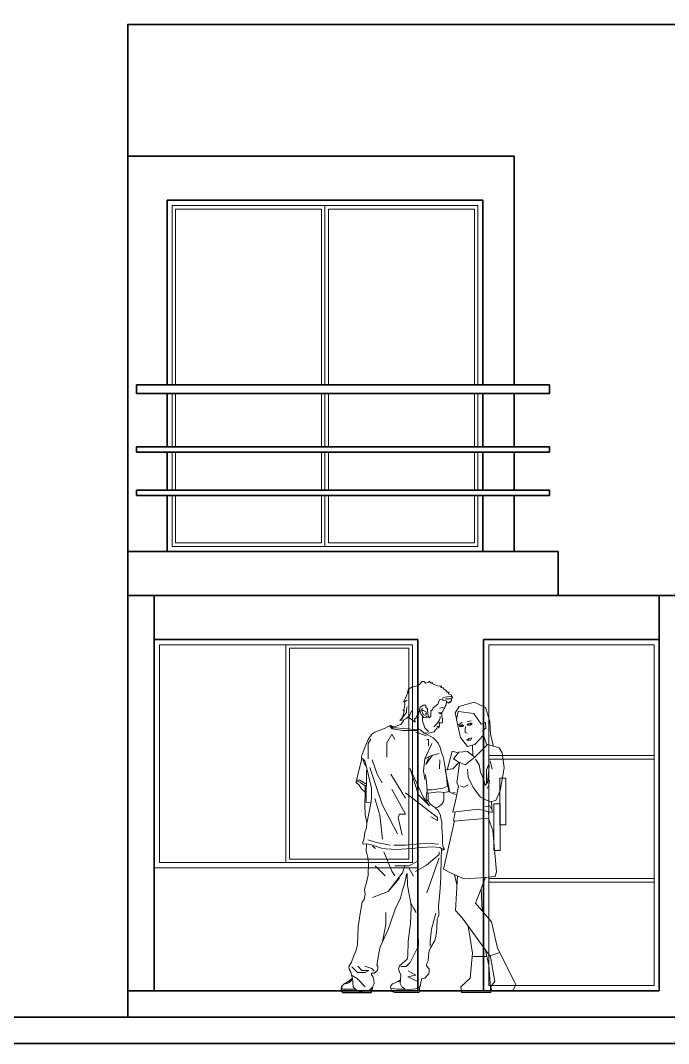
# Model space of a CAD drawing. Header units: inches. Extents: x 26.6 to 66.9, y -8.9 to 33.5.
# Drawn here: x 56.72 to 60.41, y 21.84 to 27.66 of the extents above; entities that cross this region are included whole.
import ezdxf

# ---------------------------------------------------------------- set-up
doc = ezdxf.new("R2010")
doc.units = ezdxf.units.IN
doc.header["$MEASUREMENT"] = 0
for name, color, linetype, lineweight in [('FURNITURE E 1 75', 252, 'Continuous', 13), ('HATCH A 1 75', 9, 'Continuous', 0), ('WALL 1 75', 250, 'Continuous', 35)]:
    doc.layers.add(name, color=color, linetype=linetype, lineweight=lineweight)

msp = doc.modelspace()

# ---------------------------------------------------------------- linework, layer by layer
at = {"linetype": 'Continuous'}
msp.add_line((58.5482, 22.1526), (58.5676, 22.1489), dxfattribs=at)
at = {"linetype": 'Continuous', "flags": 128}
msp.add_lwpolyline([(58.6124, 22.2107), (58.5888, 22.1901), (58.5628, 22.1774), (58.5519, 22.1665), (58.5482, 22.1526), (58.5507, 22.1404), (58.5555, 22.1307), (58.7196, 22.1307), (58.7251, 22.1392), (58.7257, 22.1598)], dxfattribs=at)
at = {"layer": 'FURNITURE E 1 75'}
for points in [[(57.5586, 25.5896), (57.5586, 26.6396), (59.3538, 26.6396), (59.3538, 25.5896)], [(57.5862, 26.6096), (59.3262, 26.6096)], [(57.5862, 26.6096), (57.5862, 25.5896)], [(58.4362, 25.5896), (58.4362, 26.5896), (57.6062, 26.5896), (57.6062, 25.5896)], [(58.4562, 25.5896), (58.4562, 26.6096)], [(58.4762, 25.5896), (58.4762, 26.5896), (59.3062, 26.5896), (59.3062, 25.5896)], [(59.3262, 26.6096), (59.3262, 25.5896)], [(57.5586, 25.2355), (57.5586, 25.5396)], [(57.5862, 25.5396), (57.5862, 25.2355)], [(57.6062, 25.5396), (57.6062, 25.2355)], [(58.4362, 25.2355), (58.4362, 25.5396)], [(58.4562, 25.2355), (58.4562, 25.5396)], [(58.4762, 25.2355), (58.4762, 25.5396)], [(59.3062, 25.5396), (59.3062, 25.2355)], [(59.3262, 25.5396), (59.3262, 25.2355)], [(59.3538, 25.5396), (59.3538, 25.2355)], [(57.5586, 24.9893), (57.5586, 25.2055)], [(57.5862, 25.2055), (57.5862, 24.9893)], [(57.6062, 25.2055), (57.6062, 24.9893)], [(58.4362, 24.9893), (58.4362, 25.2055)], [(58.4562, 24.9893), (58.4562, 25.2055)], [(58.4762, 24.9893), (58.4762, 25.2055)], [(59.3062, 25.2055), (59.3062, 24.9893)], [(59.3262, 25.2055), (59.3262, 24.9893)], [(59.3538, 25.2055), (59.3538, 24.9893)], [(59.3538, 24.9593), (59.3538, 24.6396), (57.5586, 24.6396), (57.5586, 24.9593)], [(57.5862, 24.9593), (57.5862, 24.6696), (59.3262, 24.6696)], [(57.6062, 24.9593), (57.6062, 24.6896), (58.4362, 24.6896), (58.4362, 24.9593)], [(58.4562, 24.6696), (58.4562, 24.9593)], [(59.3062, 24.9593), (59.3062, 24.6896), (58.4762, 24.6896), (58.4762, 24.9593)], [(59.3262, 24.9593), (59.3262, 24.6696)], [(57.5136, 24.1096), (58.9536, 24.1096), (58.9536, 22.8696), (57.5136, 22.8696)], [(57.5136, 24.1096), (57.5136, 22.8696)], [(58.2336, 22.8696), (58.2336, 24.1096)]]:
    msp.add_lwpolyline(points, dxfattribs=at)
for points in [[(58.9836, 22.8396), (57.4836, 22.8396), (57.4836, 24.1396), (58.9836, 24.1396)], [(59.3586, 22.1396), (60.3586, 22.1396), (60.3586, 24.1396), (59.3586, 24.1396)], [(59.3886, 22.1696), (60.3286, 22.1696), (60.3286, 24.1096), (59.3886, 24.1096)], [(58.9336, 22.8896), (58.2536, 22.8896), (58.2536, 24.0896), (58.9336, 24.0896)]]:
    msp.add_lwpolyline(points, close=True, dxfattribs=at)
at = {"layer": 'HATCH A 1 75'}
for p, q in [((58.9086, 23.7853), (58.9233, 23.7938)), ((59.0174, 23.7658), (58.9975, 23.7543)), ((59.0309, 23.7658), (59.0174, 23.7658)), ((59.0309, 23.7524), (59.0309, 23.7658)), ((59.0976, 23.772), (59.0716, 23.7512)), ((59.108, 23.796), (59.0976, 23.772)), ((59.1268, 23.8022), (59.108, 23.796)), ((59.126, 23.7926), (59.1268, 23.8022)), ((59.126, 23.7926), (59.1472, 23.7908)), ((59.1266, 23.809), (59.1515, 23.8132)), ((59.1414, 23.8022), (59.1763, 23.8022)), ((59.1472, 23.7908), (59.1478, 23.7799)), ((59.1515, 23.8132), (59.1763, 23.815)), ((58.9204, 23.7241), (58.8931, 23.6897)), ((58.9371, 23.7053), (58.9162, 23.6875)), ((58.9246, 23.7564), (58.9204, 23.7407)), ((58.9204, 23.7407), (58.9204, 23.7241)), ((58.9496, 23.7345), (58.9371, 23.7053)), ((58.9767, 23.7042), (58.9732, 23.6876)), ((58.9866, 23.7022), (58.9767, 23.7042)), ((58.9892, 23.7147), (58.9866, 23.7022)), ((58.9975, 23.7543), (58.9892, 23.7147)), ((58.9958, 23.7454), (58.997, 23.7278)), ((58.997, 23.7278), (59.0037, 23.7133)), ((59.0037, 23.7133), (59.0182, 23.6957)), ((59.0061, 23.7387), (59.0103, 23.7459)), ((59.0142, 23.7127), (59.0061, 23.7387)), ((59.0074, 23.7345), (59.0174, 23.7345)), ((59.011, 23.7045), (59.011, 23.6761)), ((59.0278, 23.7049), (59.0142, 23.7127)), ((59.0174, 23.7345), (59.0299, 23.7273)), ((59.0361, 23.7001), (59.0278, 23.7049)), ((59.033, 23.7209), (59.0288, 23.7168)), ((59.0288, 23.7168), (59.0299, 23.7126)), ((59.0299, 23.7273), (59.033, 23.7209)), ((59.0299, 23.7126), (59.034, 23.7105)), ((59.0403, 23.747), (59.0309, 23.7524)), ((59.0403, 23.7345), (59.0403, 23.747)), ((59.0438, 23.7022), (59.0403, 23.7345)), ((59.0486, 23.6938), (59.0438, 23.7022)), ((59.058, 23.7032), (59.0486, 23.6938)), ((59.0684, 23.7418), (59.058, 23.7314)), ((59.058, 23.7314), (59.058, 23.7032)), ((59.0716, 23.7512), (59.0684, 23.7418)), ((59.1013, 23.7214), (59.1091, 23.7214)), ((59.1139, 23.7157), (59.1052, 23.7214)), ((59.1247, 23.7517), (59.107, 23.748)), ((59.1091, 23.7214), (59.1206, 23.7224)), ((59.1112, 23.7011), (59.1112, 23.6942)), ((59.1206, 23.7224), (59.1139, 23.7157)), ((59.1372, 23.749), (59.1247, 23.7517)), ((58.8226, 23.6479), (58.8391, 23.6314)), ((58.8317, 23.6491), (58.842, 23.6364)), ((58.842, 23.6436), (58.8368, 23.6427)), ((58.9044, 23.6812), (58.9225, 23.6909)), ((58.934, 23.6959), (58.9225, 23.6909)), ((58.9694, 23.6688), (58.934, 23.6959)), ((58.9732, 23.6876), (58.9652, 23.6892)), ((58.9652, 23.6892), (58.9694, 23.6688)), ((59.011, 23.6761), (59.0247, 23.6365)), ((59.0182, 23.6957), (59.034, 23.6927)), ((59.034, 23.6927), (59.0376, 23.6951)), ((59.0376, 23.6951), (59.0361, 23.7001)), ((59.0968, 23.6636), (59.0749, 23.6417)), ((59.1066, 23.6445), (59.0924, 23.6445)), ((59.107, 23.6813), (59.0968, 23.6636)), ((59.1052, 23.6782), (59.1019, 23.6725)), ((59.1035, 23.6753), (59.1035, 23.6688)), ((59.1112, 23.6942), (59.107, 23.6813)), ((59.2371, 23.668), (59.2165, 23.6543)), ((59.2367, 23.6559), (59.2201, 23.648)), ((59.2201, 23.648), (59.2209, 23.6436)), ((59.2209, 23.6436), (59.227, 23.6428)), ((59.2284, 23.6519), (59.2249, 23.6471)), ((59.2249, 23.6471), (59.2252, 23.643)), ((59.227, 23.6428), (59.2384, 23.6436)), ((59.232, 23.6536), (59.234, 23.6492)), ((59.234, 23.6492), (59.2327, 23.6432)), ((59.2393, 23.6541), (59.2367, 23.6559)), ((59.2384, 23.6436), (59.2454, 23.6489)), ((59.2454, 23.6489), (59.2393, 23.6541)), ((59.256, 23.6436), (59.2542, 23.6227)), ((59.2644, 23.6718), (59.288, 23.6763)), ((59.2658, 23.6548), (59.2702, 23.6597)), ((59.2685, 23.6526), (59.2659, 23.6549)), ((59.2718, 23.6515), (59.2685, 23.6526)), ((59.2702, 23.6597), (59.28, 23.6629)), ((59.2756, 23.651), (59.2718, 23.6515)), ((59.2751, 23.6613), (59.2749, 23.6562)), ((59.2749, 23.6562), (59.276, 23.6511)), ((59.2832, 23.6526), (59.2756, 23.651)), ((59.28, 23.6629), (59.2881, 23.6629)), ((59.2837, 23.6585), (59.2832, 23.6526)), ((59.2887, 23.6553), (59.2832, 23.6526)), ((59.284, 23.6629), (59.2837, 23.6585)), ((59.2881, 23.6629), (59.293, 23.6602)), ((59.293, 23.6602), (59.2887, 23.6553)), ((58.837, 23.6), (58.8086, 23.5508)), ((58.837, 23.6), (58.8545, 23.5698)), ((58.8391, 23.6314), (58.8975, 23.6219)), ((58.842, 23.6364), (58.8638, 23.6364)), ((58.8638, 23.6364), (58.8947, 23.6327)), ((58.8947, 23.6327), (58.9268, 23.6303)), ((58.8975, 23.6219), (58.9871, 23.6219)), ((58.9268, 23.6303), (58.9631, 23.6261)), ((58.9631, 23.6261), (58.9904, 23.6297)), ((58.9725, 23.6115), (59.033, 23.5906)), ((58.9904, 23.6297), (58.9994, 23.6255)), ((58.9994, 23.6255), (59.02, 23.6067)), ((59.0247, 23.6365), (59.0455, 23.6156)), ((59.2542, 23.6227), (59.2542, 23.6105)), ((59.2542, 23.6105), (59.2656, 23.607)), ((59.3574, 23.5947), (59.375, 23.5435)), ((58.7161, 23.5719), (58.7019, 23.5473)), ((58.7019, 23.5473), (58.7019, 23.4593)), ((58.8086, 23.5508), (58.8086, 23.4697)), ((59.0643, 23.5469), (59.0247, 23.4593)), ((59.0351, 23.5698), (59.0455, 23.5698)), ((59.0455, 23.5698), (59.0455, 23.5343)), ((59.2741, 23.5767), (59.2637, 23.5654)), ((59.2637, 23.5654), (59.285, 23.5669)), ((59.2918, 23.5791), (59.2741, 23.5767)), ((59.285, 23.5669), (59.2918, 23.5791)), ((59.2956, 23.5385), (59.2969, 23.4794)), ((59.3084, 23.4705), (59.3811, 23.5417)), ((59.375, 23.5435), (59.4474, 23.5223)), ((59.0247, 23.4593), (59.0572, 23.4781)), ((59.0684, 23.4809), (59.0309, 23.428)), ((59.0497, 23.4737), (59.0309, 23.428)), ((59.0572, 23.4781), (59.106, 23.4906)), ((59.2532, 23.4261), (59.3081, 23.4702)), ((59.4474, 23.5223), (59.465, 23.4941)), ((59.465, 23.4941), (59.4756, 23.4094)), ((58.6827, 23.4492), (58.67, 23.4613)), ((58.67, 23.4613), (58.6827, 23.428)), ((58.6918, 23.4135), (58.6827, 23.4492)), ((58.6827, 23.428), (58.6902, 23.4197)), ((58.7202, 23.2924), (58.6918, 23.4135)), ((58.7119, 23.4113), (58.7807, 23.2008)), ((58.7244, 23.4551), (58.7536, 23.3723)), ((59.0247, 23.4593), (59.0163, 23.3926)), ((59.1091, 23.4553), (59.1072, 23.4026)), ((59.1844, 23.4032), (59.2197, 23.4403)), ((59.222, 23.435), (59.2135, 23.3787)), ((59.2197, 23.4403), (59.2532, 23.4261)), ((59.3129, 23.4591), (59.333, 23.4264)), ((59.333, 23.4264), (59.3406, 23.3838)), ((59.3883, 23.4314), (59.3758, 23.3963)), ((59.3858, 23.3787), (59.3908, 23.4189)), ((59.3908, 23.4189), (59.3883, 23.4314)), ((59.3956, 23.4494), (59.4082, 23.4021)), ((59.4756, 23.4094), (59.4527, 23.2779)), ((58.6924, 23.3935), (58.6912, 23.2124)), ((58.6968, 23.3923), (58.6924, 23.3935)), ((58.7536, 23.3723), (58.7816, 23.3238)), ((58.8317, 23.3723), (58.9141, 23.2354)), ((58.9392, 23.4072), (58.9892, 23.255)), ((58.9392, 23.4072), (59.0163, 23.2404)), ((59.0163, 23.3926), (59.0247, 23.3425)), ((59.034, 23.3287), (59.0279, 23.3705)), ((59.1403, 23.3979), (59.1844, 23.4032)), ((59.1674, 23.2697), (59.1403, 23.3979)), ((59.2135, 23.3787), (59.2067, 23.3242)), ((59.2667, 23.4009), (59.2717, 23.3553)), ((59.2717, 23.3553), (59.2996, 23.2971)), ((59.3406, 23.3838), (59.3607, 23.3411)), ((59.3758, 23.3963), (59.3758, 23.326)), ((59.3808, 23.326), (59.3858, 23.3787)), ((58.6342, 23.3263), (58.6445, 23.3305)), ((58.6361, 23.3387), (58.6536, 23.3387)), ((58.6445, 23.3305), (58.6597, 23.3226)), ((58.6536, 23.3387), (58.6919, 23.3166)), ((58.6597, 23.3226), (58.6791, 23.3093)), ((58.6791, 23.3093), (58.6839, 23.3081)), ((58.6839, 23.3081), (58.6918, 23.3087)), ((58.6839, 23.2699), (58.6839, 23.3081)), ((59.0382, 23.2784), (59.034, 23.3287)), ((59.1268, 23.2925), (59.1548, 23.3036)), ((59.2152, 23.3055), (59.205, 23.2459)), ((59.2067, 23.3242), (59.2152, 23.3055)), ((59.2267, 23.3071), (59.2469, 23.2993)), ((59.2469, 23.2993), (59.2703, 23.3118)), ((59.2996, 23.2971), (59.3402, 23.2414)), ((59.3607, 23.3411), (59.3682, 23.3084)), ((59.3682, 23.3084), (59.3808, 23.326)), ((59.3758, 23.326), (59.3745, 23.3172)), ((59.3798, 23.2918), (59.3893, 23.3107)), ((59.3893, 23.3107), (59.3924, 23.3359)), ((58.7215, 23.2336), (58.7202, 23.2924)), ((58.837, 23.2883), (58.9141, 23.1445)), ((58.9141, 23.2675), (59.0955, 23.1257)), ((58.9892, 23.255), (59.0518, 23.1924)), ((59.0163, 23.2404), (59.0518, 23.1924)), ((59.0377, 23.2842), (59.0643, 23.2842)), ((59.0437, 23.2639), (59.06, 23.2669)), ((59.06, 23.2669), (59.1036, 23.2718)), ((59.0643, 23.2842), (59.1268, 23.2925)), ((59.1036, 23.2718), (59.1327, 23.2693)), ((59.1674, 23.2697), (59.1862, 23.2612)), ((59.1829, 23.2691), (59.1962, 23.2657)), ((59.205, 23.2459), (59.1844, 23.157)), ((59.1862, 23.2612), (59.207, 23.2577)), ((59.3402, 23.2414), (59.3681, 23.2287)), ((59.4527, 23.2779), (59.4289, 23.2236)), ((58.6912, 23.2124), (58.718, 23.213)), ((58.7045, 23.1397), (58.7172, 23.2082)), ((58.7172, 23.2082), (58.7215, 23.2336)), ((58.739, 23.2341), (58.7682, 23.1403)), ((58.7807, 23.2008), (58.8683, 23.034)), ((59.0527, 23.2057), (59.0443, 23.2191)), ((59.0661, 23.1936), (59.0527, 23.2057)), ((59.0788, 23.1846), (59.0661, 23.1936)), ((59.0848, 23.1827), (59.0788, 23.1846)), ((59.3678, 23.1878), (59.3934, 23.1917)), ((59.3681, 23.2287), (59.396, 23.216)), ((59.3934, 23.1917), (59.4033, 23.174)), ((59.396, 23.216), (59.4289, 23.2236)), ((59.4033, 23.2177), (59.4068, 23.1544)), ((58.6936, 23.0943), (58.7045, 23.1397)), ((58.7682, 23.1403), (58.7828, 23.0027)), ((58.8808, 23.1445), (58.8725, 23.1257)), ((58.8725, 23.1257), (58.8954, 23.0257)), ((58.9141, 23.1445), (58.8808, 23.1445)), ((59.0955, 23.109), (59.058, 23.1307)), ((59.0955, 23.1257), (59.0955, 23.109)), ((59.3274, 23.1738), (59.1844, 23.157)), ((59.4068, 23.1544), (59.3274, 23.1738)), ((58.693, 22.9756), (58.7154, 22.9732)), ((58.7003, 22.9992), (58.7499, 22.9835)), ((58.7154, 22.9732), (58.7384, 22.9641)), ((58.7439, 22.9502), (58.7269, 22.9635)), ((58.7384, 22.9641), (58.7784, 22.9508)), ((58.7499, 22.9835), (58.8268, 22.9696)), ((58.7784, 22.9508), (58.8032, 22.9471)), ((58.8032, 22.9471), (58.8632, 22.9441)), ((58.8474, 22.9696), (58.9142, 22.9696)), ((58.8632, 22.9441), (58.948, 22.9502)), ((58.9142, 22.9696), (59.033, 22.9798)), ((58.948, 22.9502), (59.0097, 22.955)), ((59.0097, 22.955), (59.0679, 22.9586)), ((59.033, 22.9798), (59.1018, 22.9735)), ((59.0679, 22.9586), (59.1091, 22.9556)), ((59.1091, 22.9556), (59.1327, 22.9423)), ((59.12, 22.9387), (59.12, 22.9495)), ((58.7912, 22.9298), (58.837, 22.8213)), ((59.106, 22.9152), (59.033, 22.8547)), ((59.106, 22.8964), (59.0351, 22.6983)), ((59.106, 22.9152), (59.106, 22.9298)), ((58.7421, 22.8512), (58.799, 22.7942)), ((58.8527, 22.8505), (58.935, 22.8505)), ((58.91, 22.8505), (58.8975, 22.8109)), ((58.935, 22.8505), (58.983, 22.8782)), ((58.935, 22.8359), (58.9603, 22.7922)), ((59.033, 22.8547), (58.9716, 22.8193)), ((58.8975, 22.8109), (58.8162, 22.7046)), ((58.8808, 22.7806), (58.8162, 22.7046)), ((58.837, 22.8213), (58.8527, 22.7942)), ((59.1932, 22.8008), (59.207, 22.7427)), ((59.3457, 22.7221), (59.3506, 22.5944)), ((58.8162, 22.7046), (58.7265, 22.6712)), ((58.9443, 22.6377), (58.9611, 22.6087)), ((58.9611, 22.6087), (58.9743, 22.5858)), ((58.8016, 22.5858), (58.8016, 22.517)), ((59.0872, 22.5816), (59.0622, 22.4899)), ((58.8016, 22.517), (58.7843, 22.4211)), ((59.0622, 22.4899), (59.0541, 22.4231)), ((58.9892, 22.4315), (58.9892, 22.396)), ((59.0541, 22.4231), (59.0541, 22.396)), ((58.9892, 22.396), (58.9413, 22.3001)), ((59.2937, 22.3358), (59.3769, 22.3358)), ((59.3939, 22.3393), (59.4514, 22.3574)), ((58.6082, 22.2755), (58.6409, 22.244)), ((58.6661, 22.256), (58.6428, 22.2793)), ((58.7057, 22.256), (58.6661, 22.256)), ((58.6827, 22.2793), (58.7224, 22.2676)), ((58.6848, 22.244), (58.7057, 22.256)), ((58.7224, 22.2676), (58.7369, 22.2522)), ((58.9183, 22.2772), (58.8871, 22.2772)), ((58.9413, 22.3001), (58.9183, 22.2772)), ((58.9288, 22.2543), (58.9728, 22.2289)), ((58.5961, 22.1865), (58.6128, 22.2046)), ((58.6064, 22.2283), (58.6384, 22.2098)), ((58.6124, 22.2107), (58.6137, 22.1871)), ((58.6137, 22.1871), (58.6161, 22.1622)), ((58.6384, 22.2098), (58.6856, 22.1625)), ((58.6409, 22.244), (58.6848, 22.244)), ((58.8662, 22.1903), (58.8853, 22.1943)), ((58.8832, 22.1816), (58.8865, 22.2019)), ((58.9728, 22.2289), (58.9267, 22.2188)), ((58.9267, 22.2188), (58.9892, 22.1917)), ((58.5676, 22.1489), (58.6299, 22.1489)), ((58.5779, 22.1798), (58.5713, 22.1815)), ((58.5779, 22.1798), (58.5961, 22.1865)), ((58.6161, 22.1622), (58.6342, 22.1447)), ((58.6342, 22.1447), (58.6494, 22.1356)), ((58.6494, 22.1356), (58.6724, 22.135)), ((58.6724, 22.135), (58.7075, 22.1423)), ((58.7075, 22.1423), (58.7257, 22.1598)), ((58.8529, 22.1507), (58.8311, 22.1556)), ((58.8674, 22.1495), (58.8529, 22.1507)), ((58.9098, 22.1495), (58.8674, 22.1495)), ((58.8935, 22.1616), (58.8832, 22.1816)), ((58.9032, 22.1562), (58.8935, 22.1616)), ((58.9116, 22.1477), (58.9032, 22.1562)), ((58.9522, 22.1495), (58.9116, 22.1477)), ((58.9704, 22.1501), (58.9522, 22.1495)), ((58.9946, 22.161), (58.9704, 22.1501))]:
    msp.add_line(p, q, dxfattribs=at)
for points in [[(58.9958, 23.8859), (58.9813, 23.875), (58.9504, 23.8671), (58.9322, 23.8574), (58.925, 23.8386), (58.931, 23.8405), (58.9243, 23.8289), (58.9116, 23.8023), (58.9038, 23.7853), (58.9086, 23.7853), (58.9104, 23.7744), (58.9092, 23.7514), (58.9001, 23.7333), (58.9068, 23.7381), (58.9074, 23.7302), (58.9013, 23.7084), (58.8922, 23.6878), (58.8826, 23.6775), (58.8941, 23.6794), (58.9044, 23.6812), (58.9032, 23.6769), (58.8886, 23.6563), (58.862, 23.646), (58.842, 23.6436), (58.8317, 23.6491), (58.8226, 23.6479), (58.7984, 23.6345), (58.739, 23.6127), (58.7233, 23.6), (58.7015, 23.5697), (58.6827, 23.5249), (58.6676, 23.4843), (58.6633, 23.4704), (58.6639, 23.4522), (58.65, 23.4014), (58.6379, 23.3438), (58.6342, 23.3335), (58.6342, 23.3263), (58.65, 23.3093), (58.6633, 23.2899), (58.6839, 23.2699), (58.6827, 23.1948), (58.6845, 23.1416), (58.6882, 23.124), (58.6936, 23.0943), (58.6924, 23.0665), (58.6833, 23.0404), (58.6779, 22.9992), (58.6706, 22.9865), (58.6718, 22.9762), (58.6754, 22.9738), (58.693, 22.9756)], [(59.1327, 23.2693), (59.1557, 23.2724), (59.1618, 23.2766), (59.1581, 23.2936), (59.1515, 23.3136), (59.149, 23.3426), (59.143, 23.388), (59.1369, 23.431), (59.1297, 23.4656), (59.12, 23.4958), (59.1115, 23.5237), (59.1006, 23.5485), (59.0854, 23.5661), (59.0709, 23.5788), (59.037, 23.5982), (59.02, 23.6067), (59.0261, 23.6085), (59.0473, 23.6067), (59.063, 23.6109), (59.0752, 23.6146), (59.0879, 23.6291), (59.0933, 23.6351), (59.1, 23.637), (59.1054, 23.6424), (59.1079, 23.6466), (59.1079, 23.6515), (59.1066, 23.6654), (59.1224, 23.6654), (59.1248, 23.6703), (59.1248, 23.6854), (59.1206, 23.703), (59.1206, 23.7224), (59.1236, 23.7248), (59.1272, 23.7284), (59.1291, 23.7363), (59.1309, 23.7429), (59.1363, 23.7448), (59.1381, 23.7532), (59.1412, 23.7641), (59.1448, 23.7678), (59.1478, 23.7799), (59.1539, 23.7829), (59.1593, 23.7763), (59.1648, 23.7835), (59.1672, 23.789), (59.1721, 23.7835), (59.1763, 23.7914), (59.1763, 23.8041), (59.1842, 23.8126), (59.1763, 23.815), (59.1757, 23.8229), (59.1599, 23.8302), (59.163, 23.8392), (59.149, 23.8392), (59.1502, 23.8435), (59.14, 23.852), (59.1284, 23.861), (59.1297, 23.8647), (59.12, 23.8665), (59.1127, 23.8701), (59.1188, 23.8762), (59.1024, 23.8732), (59.083, 23.8816), (59.0649, 23.8883), (59.0703, 23.8919), (59.063, 23.8925), (59.0546, 23.8919), (59.0527, 23.9028), (59.0412, 23.8944), (59.0279, 23.8913), (59.0206, 23.8998), (59.0097, 23.8998), (58.9958, 23.8859)], [(59.2045, 23.6875), (59.1968, 23.7218), (59.2197, 23.7571), (59.3044, 23.7835), (59.3697, 23.7518), (59.3944, 23.6723), (59.398, 23.5982), (59.4145, 23.5319)], [(59.3574, 23.5947), (59.308, 23.5417), (59.2674, 23.5312), (59.2268, 23.5806), (59.2038, 23.6847), (59.2144, 23.7288), (59.3027, 23.7182), (59.345, 23.6565), (59.3697, 23.6671), (59.3715, 23.6353), (59.3538, 23.6212), (59.3574, 23.5947)], [(59.1509, 23.3961), (59.1791, 23.5038), (59.2139, 23.4933)], [(59.2194, 23.4399), (59.1879, 23.4597), (59.2179, 23.4985), (59.2674, 23.502), (59.3084, 23.4705)], [(59.034, 23.2566), (59.0382, 23.2784), (59.0376, 23.2639), (59.0437, 23.2639), (59.0437, 23.25), (59.0431, 23.2263), (59.0443, 23.2191), (59.0358, 23.2257), (59.0328, 23.2366), (59.034, 23.2566)], [(59.0848, 23.1827), (59.0976, 23.1846), (59.1097, 23.193), (59.1206, 23.2027), (59.1309, 23.2166), (59.1333, 23.2269), (59.1327, 23.2506), (59.1327, 23.2693)], [(59.12, 22.9387), (59.1327, 22.9423), (59.1363, 22.9465), (59.1315, 22.9532), (59.1266, 22.9647), (59.1254, 22.9835), (59.1242, 23.0089), (59.123, 23.0465), (59.1206, 23.0634), (59.1206, 23.1004), (59.1145, 23.1234), (59.1133, 23.1379), (59.1085, 23.15), (59.0976, 23.1682), (59.0848, 23.1797), (59.0848, 23.1827)], [(59.1939, 23.1063), (59.1297, 22.8323), (59.1774, 22.8076), (59.2479, 22.7776), (59.3433, 22.7829), (59.4244, 22.7899), (59.4315, 22.8164), (59.4121, 23.0511), (59.387, 23.1215)], [(59.1962, 23.1583), (59.1879, 23.1058), (59.3891, 23.1217), (59.3857, 23.1595)], [(58.693, 22.9756), (58.6912, 22.9344), (58.6948, 22.9217), (58.6997, 22.8987), (58.7045, 22.8672), (58.7027, 22.7976), (58.6912, 22.7491), (58.6821, 22.7249), (58.6803, 22.7134), (58.6851, 22.6922), (58.6797, 22.6601), (58.6682, 22.6443), (58.6561, 22.5801), (58.6445, 22.5038), (58.6415, 22.4021), (58.6312, 22.3657), (58.6209, 22.3415), (58.6076, 22.3027), (58.5925, 22.2779), (58.5931, 22.2622), (58.604, 22.2482), (58.6064, 22.2283), (58.6124, 22.2107)], [(58.9946, 22.161), (59.0001, 22.1707), (59.0025, 22.1895), (59.0067, 22.2101), (59.0243, 22.2119), (59.0449, 22.2337), (59.0485, 22.2464), (59.0485, 22.264), (59.0346, 22.2822), (59.0346, 22.2912), (59.0424, 22.3094), (59.0455, 22.3385), (59.0485, 22.3663), (59.0558, 22.3845), (59.0812, 22.4263), (59.0873, 22.4511), (59.0921, 22.4911), (59.0951, 22.5492), (59.1006, 22.5614), (59.1036, 22.5723), (59.103, 22.6243), (59.1072, 22.677), (59.1109, 22.7243), (59.1145, 22.7879), (59.1175, 22.8963), (59.12, 22.9387)], [(58.7257, 22.1598), (58.7312, 22.1689), (58.736, 22.1798), (58.7336, 22.2028), (58.7312, 22.2167), (58.7209, 22.2301), (58.7209, 22.2392), (58.7366, 22.241), (58.753, 22.2543), (58.7572, 22.2676), (58.7572, 22.2791), (58.7505, 22.2864), (58.7523, 22.2949), (58.7632, 22.3548), (58.7693, 22.39), (58.8165, 22.4881), (58.8238, 22.5099), (58.8559, 22.6037), (58.8856, 22.6679), (58.8971, 22.7122), (58.9074, 22.7406), (58.9159, 22.7806), (58.9195, 22.8054), (58.9243, 22.8054), (58.9262, 22.7406), (58.9334, 22.697), (58.9443, 22.6377), (58.9468, 22.6122), (58.9419, 22.522), (58.9389, 22.4947), (58.9304, 22.4215), (58.9274, 22.3391), (58.9243, 22.3197), (58.8807, 22.2822), (58.8747, 22.264), (58.8801, 22.2482), (58.8874, 22.2289), (58.8865, 22.2019)], [(59.21, 22.7937), (59.1985, 22.5967), (59.2374, 22.5543), (59.398, 22.3337), (59.4227, 22.1925), (59.3997, 22.1643), (59.4033, 22.1396), (59.525, 22.1396), (59.5427, 22.1749), (59.4386, 22.3831), (59.4033, 22.5314), (59.3132, 22.639), (59.3705, 22.7852)], [(59.2709, 22.5082), (59.2956, 22.3549), (59.2815, 22.2119), (59.2285, 22.1625), (59.2338, 22.1307), (59.3997, 22.1307), (59.3891, 22.2861), (59.3668, 22.3765)], [(58.8865, 22.2019), (58.8704, 22.1919), (58.8396, 22.1798), (58.8306, 22.1675), (58.8294, 22.163), (58.8354, 22.1366), (58.8543, 22.1307), (58.9916, 22.1307), (58.9946, 22.1386), (58.9946, 22.161)]]:
    msp.add_lwpolyline(points, dxfattribs=at)
for points in [[(59.4508, 23.0847), (59.4508, 23.3502), (59.4859, 23.3502), (59.4859, 23.0847)], [(59.4526, 22.9383), (59.4526, 23.2039), (59.4174, 23.2039), (59.4174, 22.9383)]]:
    msp.add_lwpolyline(points, close=True, dxfattribs=at)
at = {"layer": 'WALL 1 75'}
for p, q in [((57.3336, 27.6396), (57.3336, 21.9896)), ((59.3538, 26.6396), (57.5586, 26.6396)), ((57.5586, 26.6396), (57.5586, 25.5896)), ((59.3538, 26.6396), (59.3538, 25.5896)), ((57.3836, 25.5896), (59.7336, 25.5896)), ((57.3836, 25.5396), (57.3836, 25.5896)), ((57.3836, 25.5396), (59.7336, 25.5396)), ((57.5586, 25.5396), (57.5586, 25.2355)), ((59.3538, 25.5396), (59.3538, 25.2355)), ((57.3836, 25.2355), (59.7336, 25.2355)), ((57.3836, 25.2055), (57.3836, 25.2355)), ((57.3836, 25.2055), (59.7336, 25.2055)), ((57.5586, 25.2055), (57.5586, 24.9893)), ((59.3538, 25.2055), (59.3538, 24.9893)), ((57.3836, 24.9893), (59.7336, 24.9893)), ((57.3836, 24.9593), (57.3836, 24.9893)), ((57.3836, 24.9593), (59.7336, 24.9593)), ((57.5586, 24.9593), (57.5586, 24.6396)), ((59.3538, 24.9593), (59.3538, 24.6396)), ((57.3336, 24.6396), (59.7836, 24.6396)), ((57.3336, 24.3896), (63.4836, 24.3896)), ((60.3586, 24.3896), (60.3586, 22.1396)), ((58.9836, 24.1396), (57.4836, 24.1396)), ((58.9836, 24.1396), (58.9836, 22.1396)), ((59.3586, 24.1396), (59.3586, 22.1396)), ((60.3586, 24.1396), (59.3586, 24.1396)), ((60.3586, 22.1396), (57.3336, 22.1396))]:
    msp.add_line(p, q, dxfattribs=at)
at = {"layer": 'WALL 1 75', "lineweight": 0}
for p, q in [((60.3286, 23.4787), (59.3886, 23.4787)), ((60.3286, 23.4587), (59.3886, 23.4587)), ((60.3286, 22.7787), (59.3886, 22.7787)), ((60.3286, 22.7587), (59.3886, 22.7587))]:
    msp.add_line(p, q, dxfattribs=at)
at = {"layer": 'WALL 1 75'}
for points in [[(57.3336, 21.9896), (57.3336, 27.6396), (60.4636, 27.6396), (60.4636, 27.8896), (63.4836, 27.8896), (63.4836, 21.9896), (57.3336, 21.9896)], [(57.3336, 27.6396), (60.9836, 27.6396), (60.9836, 24.3896)], [(59.5336, 25.5896), (59.5336, 26.8896), (57.3336, 26.8896)], [(59.7336, 25.5396), (59.7336, 25.5896)], [(59.5336, 25.2355), (59.5336, 25.5396)], [(59.7336, 25.2055), (59.7336, 25.2355)], [(59.5336, 24.9893), (59.5336, 25.2055)], [(59.7336, 24.9593), (59.7336, 24.9893)], [(59.5336, 24.6396), (59.5336, 24.9593)], [(59.7836, 24.3896), (59.7836, 24.6396)], [(57.4836, 24.3896), (57.4836, 22.1396)], [(63.4836, 21.9896), (66.2834, 21.9896), (66.2834, 21.8396), (53.0354, 21.8396), (53.0354, 21.9896), (60.5086, 21.9896)]]:
    msp.add_lwpolyline(points, dxfattribs=at)

doc.saveas('drawing.dxf')
